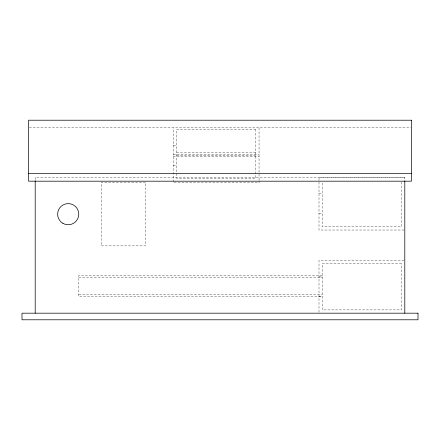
<?xml version="1.0" encoding="UTF-8"?>
<svg xmlns="http://www.w3.org/2000/svg" width="440" height="440" viewBox="0 0 440 440"><rect width="100%" height="100%" fill="white"/><g stroke="black" fill="none" stroke-linecap="round" stroke-linejoin="round"><path stroke-width="0.33" stroke-dasharray="2.2 1.65" d="M29.288 127.837L410.713 127.837M173.261 145.459L176.561 145.459M176.561 152.587L255.761 152.587M173.261 154.237L259.061 154.237M176.561 155.21L255.761 155.21M173.261 156.415L259.061 156.415M173.261 165.198L176.561 165.198M404.8 177.375L35.2 177.375L35.2 180.549M319 193.754L322.3 193.754M319 213.494L322.3 213.494M404.113 230.027L319 230.027L319 177.227L404.8 177.227L404.8 180.653M404.113 260.387L319 260.387L319 313.187M322.3 275.451L78.76 275.451L78.76 296.571L322.3 296.571M319 276.914L322.3 276.914M78.76 277.431L322.3 277.431M78.76 294.591L322.3 294.591M319 296.654L322.3 296.654M401.5 181.885L401.5 226.727L322.3 226.727L322.3 181.885M259.061 127.837L259.061 180.109M259.061 180.774L259.061 182.815L173.261 182.815L173.261 127.837M255.761 129.487L176.561 129.487L176.561 178.31L255.761 178.31L255.761 129.487M145.42 182.507L101.2 182.507L101.2 245.867L145.42 245.867L145.42 182.507M401.5 263.687L322.3 263.687L322.3 309.887L401.5 309.887L401.5 263.687"/><path stroke-width="0.66" d="M28.6 173.564L411.4 173.564M404.8 180.802L404.8 313.187M35.2 180.802L35.2 313.187M411.4 120.214L28.6 120.214L28.6 181.187L411.4 181.187L411.4 120.214M418 313.187L22 313.187L22 319.786L418 319.786L418 313.187M62.92 223.328A10.56 10.56 0 0 0 78.76 214.187A10.56 10.56 0 0 0 62.92 205.04A10.56 10.56 0 0 0 62.92 223.328"/></g></svg>
